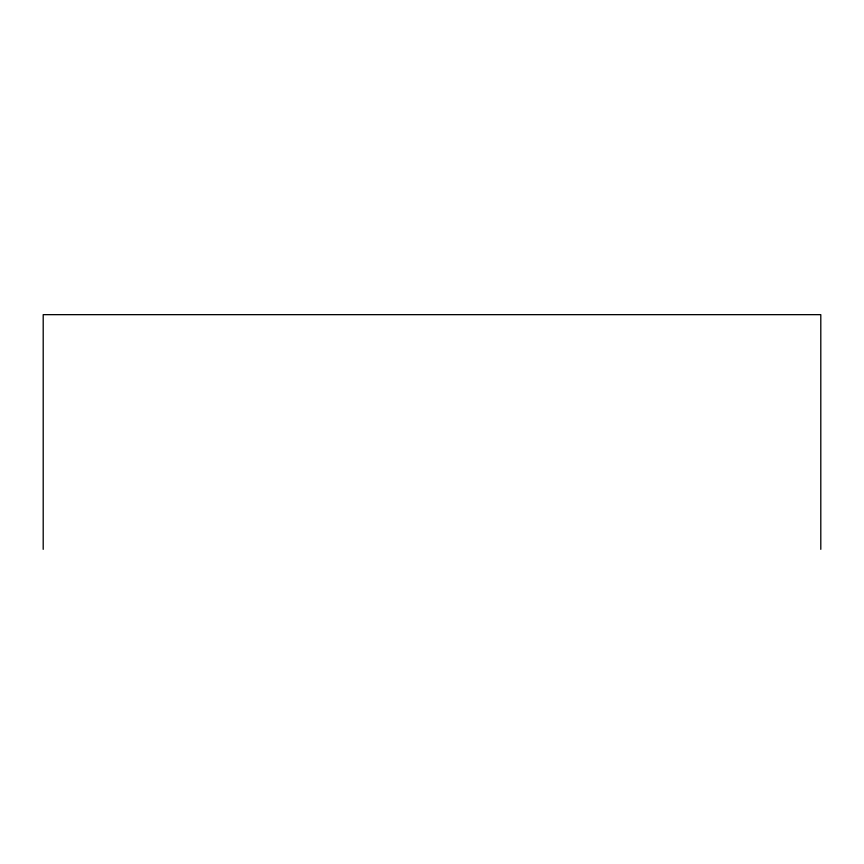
<?xml version="1.0" encoding="UTF-8"?>
<svg xmlns="http://www.w3.org/2000/svg" width="864" height="864" viewBox="0 0 864 864"><rect width="100%" height="100%" fill="white"/><g stroke="black" fill="none" stroke-linecap="round" stroke-linejoin="round"><path stroke-width="1.3" d="M820.8 549.342L820.8 314.658L43.2 314.658L43.2 549.342"/></g></svg>
